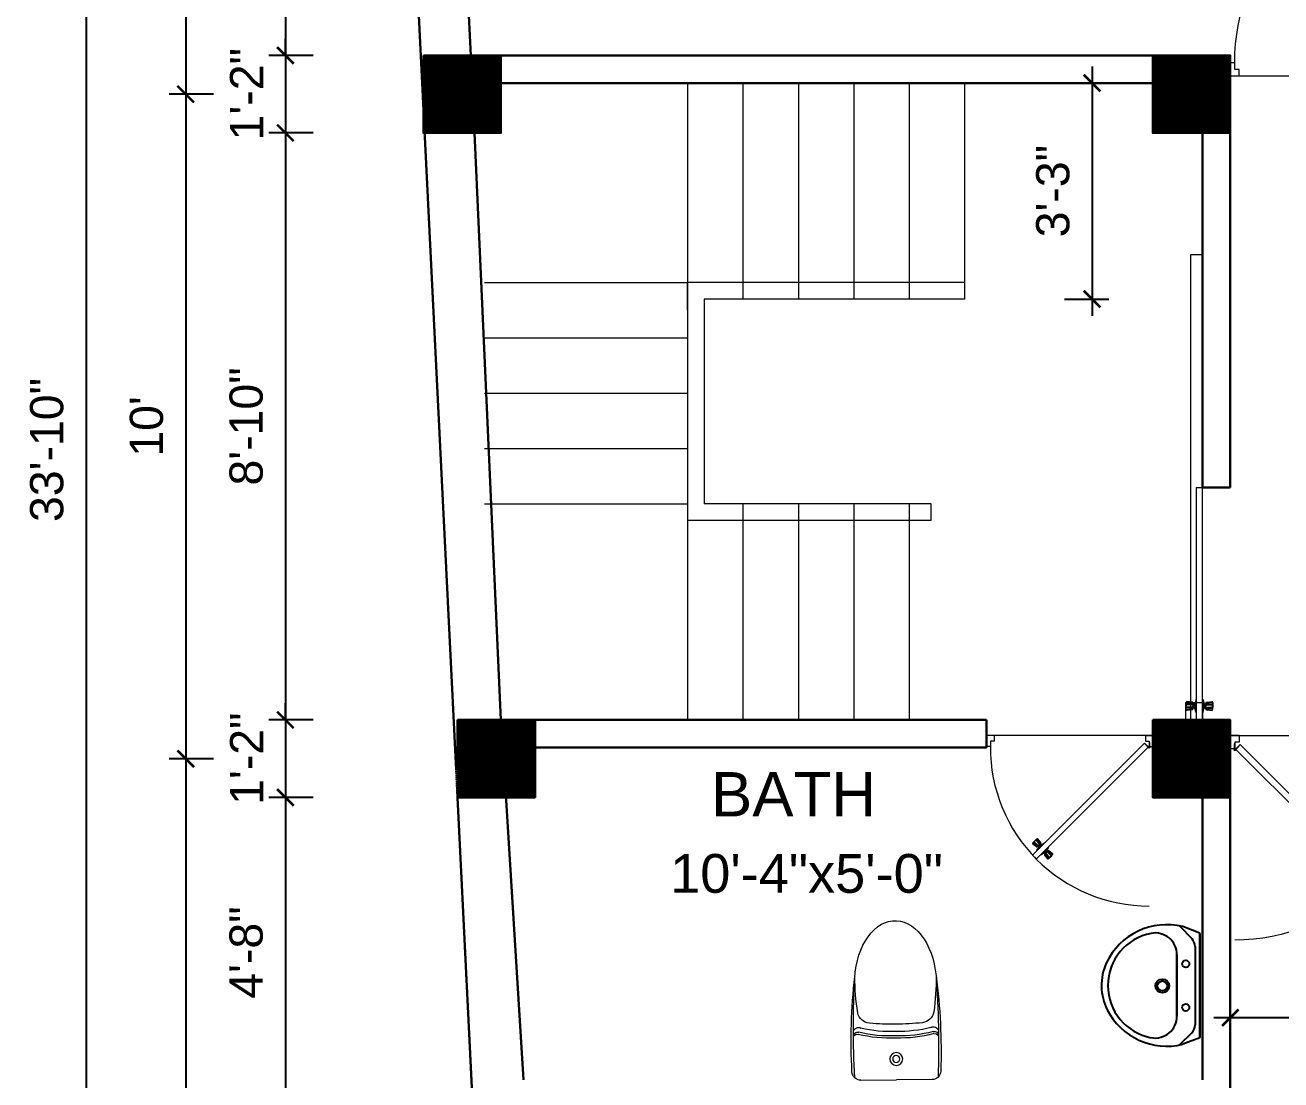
# Model space of a CAD drawing. Header units: inches. Extents: x -6683 to 26091, y -5972 to 4741.
# Drawn here: x 16977 to 17203.7, y -2451 to -2260.5 of the extents above; entities that cross this region are included whole.
import ezdxf

# ---------------------------------------------------------------- set-up
doc = ezdxf.new("R2010")
doc.units = ezdxf.units.IN
doc.header["$MEASUREMENT"] = 0
doc.linetypes.add('HIDDEN', pattern=[0.375, 0.25, -0.125])
for name, color, linetype, lineweight in [('A-FURN', 9, 'Continuous', 5), ('Dimension-0.13', 114, 'Continuous', 13), ('Door', 205, 'Continuous', 13), ('hatch-.09', 8, 'Continuous', 9), ('Label', 7, 'Continuous', 13), ('PUERTAS', 7, 'Continuous', 9), ('stair', 201, 'Continuous', 13), ('Text', 7, 'Continuous', 13), ('WALL', 12, 'Continuous', 30)]:
    doc.layers.add(name, color=color, linetype=linetype, lineweight=lineweight)
doc.layers.add('furniture', color=253, linetype='Continuous')
doc.styles.add('arial 1000', font='arial.ttf')
doc.styles.add('dim', font='arial.ttf', dxfattribs={"height": 7})
doc.styles.get("Standard").update_dxf_attribs({"font": 'arial.ttf'})
doc.dimstyles.new("1-8'", dxfattribs={"dimtxt": 6, "dimasz": 3, "dimexe": 3, "dimexo": 6, "dimgap": 4, "dimtad": 1, "dimdec": 0, "dimzin": 0, "dimdsep": 46, "dimlunit": 4, "dimtxsty": 'arial 1000', "dimblk": 'ARCHTICK', "dimcen": 8, "dimdle": 3, "dimclrt": 7, "dimazin": 0, "dimtfac": 1, "dimtdec": 0, "dimtix": 1, "dimtmove": 2, "dimatfit": 3, "dimfxl": 5, "dimfxlon": 1, "dimarcsym": 0})

# ---------------------------------------------------------------- blocks, each defined once
blk = doc.blocks.new('2ft6in')
at = {"layer": 'PUERTAS', "color": 2}
for p, q in [((0.84, 2.1), (21.02, 22.28)), ((21.71, 21.6), (1.47, 1.37)), ((18.33, 21.76), (18.31, 21.77)), ((21.71, 21.6), (21.02, 22.28)), ((21.18, 18.9), (21.2, 18.89)), ((0, 2), (0, 0)), ((0.6, 2), (0, 2)), ((1.33, 0), (0, 0)), ((0.6, 1.26), (0.6, 2.04)), ((0.67, 1.26), (0.6, 1.26)), ((0.67, 1.26), (0.67, 2.01)), ((0.67, 1), (0.67, 1.26)), ((1.33, 1), (0.67, 1)), ((1.31, 1.53), (0.79, 2.06)), ((1.36, 1.58), (0.81, 2.12)), ((1.36, 1.58), (1.31, 1.53)), ((1.47, 1.37), (1.31, 1.53)), ((1.33, 0), (1.33, 1)), ((28.67, 0), (28.67, 1)), ((28.67, 1), (29.33, 1)), ((28.67, 0), (30, 0)), ((29.33, 1), (29.33, 2)), ((29.33, 2), (30, 2)), ((30, 0), (30, 2))]:
    blk.add_line(p, q, dxfattribs=at)
at = {"layer": 'PUERTAS', "color": 8}
for p, q in [((18.81, 20.78), (18.04, 21.4)), ((18.86, 20.83), (18.08, 21.46)), ((18.95, 20.92), (18.2, 21.58)), ((18.44, 21.9), (18.31, 21.77)), ((19.07, 21.03), (18.34, 21.72)), ((18.44, 21.9), (18.56, 22.02)), ((18.58, 22.01), (18.56, 22.02)), ((19.3, 21.26), (18.61, 22)), ((19.42, 21.38), (18.75, 22.14)), ((19.51, 21.48), (18.88, 22.26)), ((18.91, 20.27), (19.19, 20.69)), ((19.55, 21.53), (18.93, 22.3)), ((19.13, 20.8), (19.03, 20.9)), ((19.15, 20.82), (19.05, 20.92)), ((19.09, 20.44), (19.25, 20.76)), ((19.19, 20.87), (19.1, 20.96)), ((19.25, 20.93), (19.16, 21.02)), ((19.28, 20.63), (19.32, 20.83)), ((19.4, 21.08), (19.31, 21.17)), ((19.47, 21.15), (19.38, 21.24)), ((19.43, 20.78), (19.4, 20.9)), ((19.51, 21.19), (19.42, 21.28)), ((19.55, 20.91), (19.43, 20.94)), ((19.53, 21.21), (19.44, 21.3)), ((19.7, 21.06), (19.51, 21.01)), ((19.89, 21.24), (19.58, 21.08)), ((20.07, 21.42), (19.64, 21.15)), ((20.67, 20.47), (20.51, 20.15)), ((20.85, 20.64), (20.57, 20.22)), ((19.69, 19.49), (20.12, 19.76)), ((19.87, 19.67), (20.18, 19.83)), ((20.06, 19.85), (20.25, 19.9)), ((20.21, 20), (20.33, 19.97)), ((20.21, 19.38), (20.83, 18.61)), ((20.23, 19.7), (20.32, 19.61)), ((20.25, 19.72), (20.34, 19.63)), ((20.25, 19.43), (20.88, 18.65)), ((20.29, 19.76), (20.38, 19.67)), ((20.33, 20.13), (20.36, 20.01)), ((20.34, 19.53), (21, 18.77)), ((20.36, 19.83), (20.45, 19.74)), ((20.48, 20.28), (20.44, 20.08)), ((20.46, 19.64), (21.14, 18.91)), ((20.5, 19.98), (20.6, 19.89)), ((20.57, 20.04), (20.66, 19.95)), ((20.61, 20.09), (20.7, 19.99)), ((20.63, 20.11), (20.72, 20.01)), ((20.69, 19.87), (21.42, 19.19)), ((20.81, 19.99), (21.56, 19.33)), ((20.9, 20.08), (21.68, 19.45)), ((20.95, 20.13), (21.72, 19.51)), ((21.32, 19.01), (21.2, 18.89)), ((21.32, 19.01), (21.44, 19.14)), ((21.43, 19.15), (21.44, 19.14)), ((0, 0), (30, 0))]:
    blk.add_line(p, q, dxfattribs=at)
at = {"layer": 'PUERTAS', "color": 1}
for p, q in [((18.06, 21.44), (18.48, 21.86)), ((18.74, 20.79), (18.06, 21.34)), ((18.08, 21.51), (18.45, 21.88)), ((18.11, 21.49), (18.08, 21.51)), ((18.82, 22.25), (18.45, 21.88)), ((18.9, 22.28), (18.48, 21.86)), ((18.84, 22.23), (18.82, 22.25)), ((18.83, 20.8), (19.18, 21.15)), ((18.84, 20.21), (19.1, 20.6)), ((18.92, 20.89), (18.93, 20.88)), ((19.54, 21.59), (18.99, 22.27)), ((19.02, 20.88), (19.24, 21.1)), ((19.12, 20.8), (19.03, 20.89)), ((19.1, 20.7), (19.11, 20.69)), ((19.1, 20.6), (19.1, 20.6)), ((19.11, 20.79), (19.33, 21.01)), ((19.54, 21.5), (19.18, 21.15)), ((19.45, 21.31), (19.24, 21.1)), ((19.55, 21.22), (19.33, 21.01)), ((19.45, 21.41), (19.45, 21.41)), ((19.54, 21.22), (19.45, 21.31)), ((19.64, 21.23), (19.64, 21.23)), ((19.74, 21.24), (19.73, 21.23)), ((20.12, 21.49), (19.74, 21.24)), ((20.22, 21.48), (20.22, 21.49)), ((20.91, 20.7), (20.66, 20.31)), ((20.91, 20.8), (20.91, 20.79)), ((18.85, 20.11), (18.84, 20.12)), ((19.53, 19.43), (19.54, 19.42)), ((19.64, 19.42), (20.02, 19.67)), ((20.02, 19.67), (20.03, 19.68)), ((20.12, 19.68), (20.12, 19.68)), ((20.21, 19.69), (20.43, 19.9)), ((20.22, 19.41), (20.57, 19.76)), ((20.22, 19.69), (20.31, 19.6)), ((20.22, 19.32), (20.76, 18.64)), ((20.31, 19.6), (20.52, 19.81)), ((20.31, 19.5), (20.31, 19.5)), ((20.65, 20.12), (20.43, 19.9)), ((20.74, 20.03), (20.52, 19.81)), ((20.93, 20.11), (20.57, 19.76)), ((20.64, 20.11), (20.73, 20.02)), ((20.66, 20.31), (20.65, 20.31)), ((20.65, 20.21), (20.65, 20.22)), ((20.84, 20.02), (20.83, 20.03)), ((20.86, 18.63), (21.28, 19.05)), ((20.91, 18.68), (20.94, 18.66)), ((20.94, 18.66), (21.31, 19.03)), ((21.02, 20.12), (21.7, 19.57)), ((21.7, 19.47), (21.28, 19.05)), ((21.67, 19.4), (21.31, 19.03)), ((21.65, 19.42), (21.67, 19.4))]:
    blk.add_line(p, q, dxfattribs=at)
at = {"layer": 'PUERTAS', "color": 2}
for radius in [0.129, 0.0627]:
    blk.add_circle((0.68, 2.14), radius, dxfattribs=at)
at = {"layer": 'PUERTAS', "color": 8}
blk.add_arc((0.68, 2.14), 28.65, 359.7285, 90.0333, dxfattribs=at)
at = {"layer": 'PUERTAS', "color": 1}
for centre, start, end in [((18.78, 20.84), 231.0764, 315), ((18.94, 22.23), 38.9236, 135), ((18.97, 20.93), 225, 315), ((19.16, 20.74), 135, 219.7428), ((19.06, 20.65), 315, 39.7428), ((19.4, 21.36), 315, 45), ((19.49, 21.55), 315, 38.9236), ((19.6, 21.18), 50.2572, 135), ((19.68, 21.28), 230.2572, 315), ((20.17, 21.44), 45, 135), ((20.87, 20.75), 315, 45), ((18.89, 20.16), 135, 225), ((19.59, 19.47), 225, 315), ((20.07, 19.63), 50.2572, 135), ((20.16, 19.73), 230.2572, 315), ((20.27, 19.36), 135, 218.9236), ((20.35, 19.55), 135, 225), ((20.7, 20.26), 135, 219.7428), ((20.6, 20.17), 315, 39.7428), ((20.78, 19.98), 45, 135), ((20.82, 18.68), 218.9236, 315), ((20.98, 20.07), 51.0764, 135), ((21.65, 19.52), 315, 51.0764)]:
    blk.add_arc(centre, 0.0667, start, end, dxfattribs=at)
blk = doc.blocks.new('*U40')
at = {"color": 3, "xscale": -1}
blk.add_blockref('2ft6in', (42, 0), dxfattribs=at)
blk = doc.blocks.new('3ft')
at = {"layer": 'PUERTAS', "color": 2}
for p, q in [((1.01, 2.52), (25.23, 26.74)), ((26.05, 25.92), (1.77, 1.64)), ((21.99, 26.11), (21.98, 26.13)), ((26.05, 25.92), (25.23, 26.74)), ((25.42, 22.68), (25.43, 22.67)), ((0, 2.4), (0, 0)), ((0.72, 2.4), (0, 2.4)), ((0.72, 1.52), (0.72, 2.44)), ((0.8, 1.52), (0.8, 2.41)), ((1.57, 1.84), (0.94, 2.47)), ((1.63, 1.89), (0.97, 2.55)), ((35.2, 1.2), (35.2, 2.4)), ((35.2, 2.4), (36, 2.4)), ((36, 0), (36, 2.4)), ((1.6, 0), (0, 0)), ((0.8, 1.52), (0.72, 1.52)), ((0.8, 1.2), (0.8, 1.52)), ((1.6, 1.2), (0.8, 1.2)), ((1.63, 1.89), (1.57, 1.84)), ((1.77, 1.64), (1.57, 1.84)), ((1.6, 0), (1.6, 1.2)), ((34.4, 0), (34.4, 1.2)), ((34.4, 1.2), (35.2, 1.2)), ((34.4, 0), (36, 0))]:
    blk.add_line(p, q, dxfattribs=at)
at = {"layer": 'PUERTAS', "color": 8}
for p, q in [((22.57, 24.94), (21.65, 25.68)), ((22.63, 24.99), (21.69, 25.75)), ((22.74, 25.1), (21.84, 25.9)), ((22.13, 26.28), (21.98, 26.13)), ((22.88, 25.24), (22.01, 26.06)), ((22.13, 26.28), (22.27, 26.42)), ((22.29, 26.41), (22.27, 26.42)), ((23.16, 25.52), (22.34, 26.39)), ((23.3, 25.66), (22.5, 26.56)), ((23.41, 25.77), (22.65, 26.71)), ((23.46, 25.83), (22.72, 26.75)), ((22.95, 24.96), (22.84, 25.07)), ((22.98, 24.99), (22.86, 25.1)), ((23.03, 25.04), (22.91, 25.15)), ((23.11, 25.12), (22.99, 25.23)), ((23.13, 24.76), (23.18, 24.99)), ((23.28, 25.3), (23.17, 25.41)), ((23.36, 25.37), (23.25, 25.49)), ((23.31, 24.94), (23.28, 25.08)), ((23.41, 25.43), (23.3, 25.54)), ((23.46, 25.09), (23.32, 25.13)), ((23.44, 25.45), (23.33, 25.56)), ((23.64, 25.27), (23.41, 25.22)), ((23.87, 25.49), (23.49, 25.3)), ((24.08, 25.71), (23.57, 25.38)), ((22.69, 24.32), (23.02, 24.83)), ((22.91, 24.53), (23.1, 24.91)), ((23.63, 23.38), (24.14, 23.72)), ((23.84, 23.6), (24.22, 23.79)), ((24.07, 23.82), (24.3, 23.88)), ((24.25, 24), (24.39, 23.97)), ((24.25, 23.26), (24.99, 22.34)), ((24.27, 23.64), (24.38, 23.53)), ((24.3, 23.67), (24.41, 23.56)), ((24.3, 23.32), (25.06, 22.38)), ((24.35, 23.72), (24.46, 23.61)), ((24.4, 24.15), (24.43, 24.01)), ((24.41, 23.43), (25.2, 22.53)), ((24.43, 23.8), (24.54, 23.69)), ((24.58, 24.33), (24.52, 24.1)), ((24.55, 23.57), (25.37, 22.7)), ((24.6, 23.97), (24.72, 23.86)), ((24.8, 24.56), (24.61, 24.18)), ((25.02, 24.77), (24.68, 24.26)), ((24.68, 24.05), (24.79, 23.94)), ((24.73, 24.1), (24.85, 23.99)), ((24.76, 24.13), (24.87, 24.02)), ((24.83, 23.85), (25.7, 23.03)), ((24.97, 23.99), (25.87, 23.2)), ((25.08, 24.1), (26.02, 23.34)), ((25.14, 24.15), (26.06, 23.41)), ((25.58, 22.82), (25.43, 22.67)), ((25.58, 22.82), (25.73, 22.97)), ((25.72, 22.98), (25.73, 22.97)), ((0, 0), (36, 0))]:
    blk.add_line(p, q, dxfattribs=at)
at = {"layer": 'PUERTAS', "color": 1}
for p, q in [((21.67, 25.73), (22.17, 26.23)), ((22.49, 24.95), (21.67, 25.61)), ((21.7, 25.82), (22.14, 26.26)), ((21.73, 25.79), (21.7, 25.82)), ((22.58, 26.7), (22.14, 26.26)), ((22.67, 26.73), (22.17, 26.23)), ((22.61, 26.67), (22.58, 26.7)), ((22.6, 24.96), (23.02, 25.38)), ((22.7, 25.07), (22.71, 25.06)), ((23.45, 25.91), (22.79, 26.73)), ((22.82, 25.06), (23.08, 25.32)), ((22.94, 24.95), (22.83, 25.07)), ((22.93, 24.94), (23.19, 25.21)), ((23.44, 25.81), (23.02, 25.38)), ((23.34, 25.58), (23.08, 25.32)), ((23.46, 25.47), (23.19, 25.21)), ((23.33, 25.7), (23.34, 25.69)), ((23.45, 25.46), (23.33, 25.57)), ((23.57, 25.47), (23.57, 25.47)), ((24.15, 25.79), (23.68, 25.48)), ((23.68, 25.48), (23.68, 25.48)), ((24.27, 25.78), (24.26, 25.79)), ((25.09, 24.96), (25.1, 24.95)), ((22.61, 24.25), (22.92, 24.72)), ((22.62, 24.13), (22.61, 24.14)), ((22.92, 24.72), (22.92, 24.72)), ((22.93, 24.84), (22.93, 24.83)), ((23.44, 23.31), (23.45, 23.3)), ((23.56, 23.3), (24.03, 23.61)), ((24.03, 23.61), (24.03, 23.62)), ((24.14, 23.62), (24.14, 23.62)), ((24.25, 23.62), (24.51, 23.89)), ((24.26, 23.29), (24.69, 23.71)), ((24.26, 23.63), (24.37, 23.52)), ((24.26, 23.18), (24.92, 22.37)), ((24.37, 23.52), (24.63, 23.77)), ((24.37, 23.4), (24.37, 23.4)), ((24.78, 24.15), (24.51, 23.89)), ((24.89, 24.03), (24.63, 23.77)), ((25.11, 24.14), (24.69, 23.71)), ((24.77, 24.14), (24.88, 24.03)), ((24.79, 24.38), (24.78, 24.37)), ((24.78, 24.26), (24.78, 24.26)), ((25.1, 24.84), (24.79, 24.38)), ((25, 24.03), (25, 24.03)), ((25.04, 22.36), (25.54, 22.86)), ((25.13, 22.39), (25.57, 22.83)), ((25.22, 24.14), (26.03, 23.48)), ((26.04, 23.37), (25.54, 22.86)), ((26.01, 23.27), (25.57, 22.83)), ((25.98, 23.3), (26.01, 23.27)), ((25.1, 22.42), (25.13, 22.39))]:
    blk.add_line(p, q, dxfattribs=at)
at = {"layer": 'PUERTAS', "color": 2}
for radius in [0.155, 0.0752]:
    blk.add_circle((0.82, 2.56), radius, dxfattribs=at)
at = {"layer": 'PUERTAS', "color": 8}
blk.add_arc((0.82, 2.56), 34.38, 359.7285, 90.0333, dxfattribs=at)
at = {"layer": 'PUERTAS', "color": 1}
for centre, start, end in [((22.54, 25.01), 231.0764, 315), ((22.73, 26.68), 38.9236, 135), ((22.77, 25.12), 225, 315), ((23.28, 25.63), 315, 45), ((23.39, 25.86), 315, 38.9236), ((23.51, 25.41), 50.2572, 135), ((23.62, 25.53), 230.2572, 315), ((24.2, 25.73), 45, 135), ((25.04, 24.89), 315, 45), ((22.67, 24.2), 135, 225), ((22.99, 24.89), 135, 219.7428), ((22.87, 24.78), 315, 39.7428), ((23.51, 23.36), 225, 315), ((24.09, 23.56), 50.2572, 135), ((24.2, 23.68), 230.2572, 315), ((24.32, 23.23), 135, 218.9236), ((24.42, 23.46), 135, 225), ((24.84, 24.31), 135, 219.7428), ((24.72, 24.21), 315, 39.7428), ((24.94, 23.98), 45, 135), ((25.17, 24.08), 51.0764, 135), ((25.98, 23.42), 315, 51.0764), ((24.98, 22.42), 218.9236, 315)]:
    blk.add_arc(centre, 0.08, start, end, dxfattribs=at)
blk = doc.blocks.new('*U43')
at = {"color": 3}
blk.add_blockref('3ft', (0, 0), dxfattribs=at)
blk = doc.blocks.new('A$C2BC6131C')
at = {"layer": 'A-FURN', "color": 8}
for p in [(0, 163.5), (0, -163.5)]:
    blk.add_line(p, (0, 0), dxfattribs=at)
for radius in [29.6, 16.1]:
    blk.add_circle((95.9, 0), radius, dxfattribs=at)
for centre, radius, start, end in [((40, 163.5), 40, 92.59988, 180), ((197, -4116.4), 4311.6, 86.30057, 92.47118), ((155.1, -2371.3), 2577.4, 82.86641, 92.59988), ((793.4, 23.7), 602, 165.61847, 182.25332), ((201.9, 176.4), 18.8, 342.35932, 95.93155), ((192.7, 178.4), 18.2, 343.38126, 66.47238), ((217.8, 172), 24.1, 332.20328, 71.94045), ((320.7, 115.7), 60, 100.47011, 174.60795), ((468.5, -913.5), 1099.7, 89.65189, 98.29697), ((793.4, 23.7), 592, 165.61847, 182.25332), ((773.9, 23.7), 552, 165.61847, 182.45753), ((1633.1, -8.2), 1378.2, 174.60795, 179.65911), ((1633.1, 8.2), 1378.2, 180.34089, 185.39205), ((793.4, -23.7), 602, 177.74668, 194.38153), ((793.4, -23.7), 592, 177.74668, 194.38153), ((773.9, -23.7), 552, 177.54247, 194.38153), ((40, -163.5), 40, 180, 267.40012), ((201.9, -176.4), 18.8, 264.06845, 17.64068), ((217.8, -172), 24.1, 288.05955, 27.79672), ((320.7, -115.7), 60, 185.39205, 259.52989), ((197, 4116.4), 4311.6, 267.52882, 273.69943), ((155.1, 2371.3), 2577.4, 267.40012, 277.13359), ((192.7, -178.4), 18.2, 293.52762, 16.61874), ((468.5, 913.5), 1099.7, 261.70303, 270.34811)]:
    blk.add_arc(centre, radius, start, end, dxfattribs=at)
blk.add_ellipse((440.7, 0), major_axis=(-289.3, 0), ratio=0.648116, start_param=1.570796, end_param=4.592942, dxfattribs=at)
blk = doc.blocks.new('A$C2C8E2855')
at = {"color": 3}
for p, q in [((76.7, -153.7), (18.7, -208.2)), ((49.5, -117.7), (20, -196.2)), ((530.2, -117.7), (49.5, -117.7)), ((52.4, -117.7), (529.2, -117.7)), ((110.9, -140.2), (470.9, -140.2)), ((506.5, -155.1), (563.4, -212.8)), ((530.2, -117.7), (559.7, -196.2)), ((149.1, -222.9), (431, -222.9)), ((431, -222.9), (149.1, -222.9))]:
    blk.add_line(p, q, dxfattribs=at)
for centre, radius in [((190.8, -182.7), 16.3), ((390.8, -182.7), 16.3), ((292.2, -290.1), 31.6), ((292.2, -290.1), 23)]:
    blk.add_circle(centre, radius, dxfattribs=at)
for centre, radius, start, end in [((110.9, -190.2), 50, 90, 133.18096), ((470.9, -190.2), 50, 44.56072, 90), ((318.3, -269.6), 307.1, 166.17513, 244.72963), ((149.1, -322.9), 100, 90, 190.56023), ((261.4, -269.6), 307.1, 297.06391, 13.82487), ((431, -322.9), 100, 349.43977, 90), ((290.1, -296.6), 243.4, 190.56023, 349.43977), ((289.7, -319.1), 250.2, 245.80711, 296.46282), ((318.3, -269.6), 307.1, 266.58899, 266.59358)]:
    blk.add_arc(centre, radius, start, end, dxfattribs=at)
at = {"color": 3, "width": 0.8, "flags": 9}
for tag in ['XSIZE', 'YSIZE']:
    blk.add_attdef(tag, (289.9, -117.7), '', height=0.5, dxfattribs=at)
blk = doc.blocks.new('*U224')
at = {"color": 3, "xscale": -1}
blk.add_blockref('3ft', (42, 0), dxfattribs=at)
blk = doc.blocks.new('_ArchTick')
at = {"color": 0, "const_width": 0.15}
blk.add_lwpolyline([(-0.5, -0.5), (0.5, 0.5)], dxfattribs=at)
blk = doc.blocks.new('*D149')
at = {"layer": 'Defpoints', "color": 0, "transparency": 16777216}
for p in [(17042.67, -2141.5), (17005.98, -2273), (17048.9, -2273)]:
    blk.add_point(p, dxfattribs=at)
at = {"layer": 'Dimension-0.13', "color": 0, "lineweight": -2, "transparency": 16777216}
for p, q in [((17005.98, -2138.5), (17005.98, -2276)), ((17010.98, -2141.5), (17002.98, -2141.5)), ((17010.98, -2273), (17002.98, -2273))]:
    blk.add_line(p, q, dxfattribs=at)
at = {"layer": 'Dimension-0.13', "color": 0, "lineweight": -2, "transparency": 16777216, "xscale": 3, "yscale": 3, "zscale": 3}
for p, rotation in [((17005.98, -2141.5), 90), ((17005.98, -2273), 270)]:
    blk.add_blockref('_ArchTick', p, dxfattribs=dict(at, rotation=rotation))
at = {"layer": 'Dimension-0.13', "color": 7, "transparency": 16777216, "insert": (16998.97, -2207.25), "char_height": 6, "attachment_point": 5, "rotation": 90, "style": 'arial 1000'}
blk.add_mtext("11'", dxfattribs=at)
blk = doc.blocks.new('*D150')
at = {"layer": 'Defpoints', "color": 0, "transparency": 16777216}
for p in [(17042.67, -2134.5), (16987.98, -2540), (17061.96, -2540)]:
    blk.add_point(p, dxfattribs=at)
at = {"layer": 'Dimension-0.13', "color": 0, "lineweight": -2, "transparency": 16777216}
for p, q in [((16987.98, -2131.5), (16987.98, -2543)), ((16992.98, -2134.5), (16984.98, -2134.5)), ((16992.98, -2540), (16984.98, -2540))]:
    blk.add_line(p, q, dxfattribs=at)
at = {"layer": 'Dimension-0.13', "color": 0, "lineweight": -2, "transparency": 16777216, "xscale": 3, "yscale": 3, "zscale": 3}
for p, rotation in [((16987.98, -2134.5), 90), ((16987.98, -2540), 270)]:
    blk.add_blockref('_ArchTick', p, dxfattribs=dict(at, rotation=rotation))
at = {"layer": 'Dimension-0.13', "color": 7, "transparency": 16777216, "insert": (16980.91, -2337.25), "char_height": 6, "attachment_point": 5, "rotation": 90, "style": 'arial 1000'}
blk.add_mtext('33\'-10"', dxfattribs=at)
blk = doc.blocks.new('*D166')
at = {"layer": 'Defpoints', "color": 0, "transparency": 16777216}
for p in [(17042.67, -2148.5), (17023.98, -2266), (17048.9, -2266)]:
    blk.add_point(p, dxfattribs=at)
at = {"layer": 'Dimension-0.13', "color": 0, "lineweight": -2, "transparency": 16777216}
for p, q in [((17023.98, -2145.5), (17023.98, -2269)), ((17028.98, -2148.5), (17020.98, -2148.5)), ((17028.98, -2266), (17020.98, -2266))]:
    blk.add_line(p, q, dxfattribs=at)
at = {"layer": 'Dimension-0.13', "color": 0, "lineweight": -2, "transparency": 16777216, "xscale": 3, "yscale": 3, "zscale": 3}
for p, rotation in [((17023.98, -2148.5), 90), ((17023.98, -2266), 270)]:
    blk.add_blockref('_ArchTick', p, dxfattribs=dict(at, rotation=rotation))
at = {"layer": 'Dimension-0.13', "color": 7, "transparency": 16777216, "insert": (17016.92, -2207.25), "char_height": 6, "attachment_point": 5, "rotation": 90, "style": 'arial 1000'}
blk.add_mtext('9\'-10"', dxfattribs=at)
blk = doc.blocks.new('*D167')
at = {"layer": 'Defpoints', "color": 0, "transparency": 16777216}
for p in [(17048.9, -2266), (17023.98, -2280), (17049.15, -2280)]:
    blk.add_point(p, dxfattribs=at)
at = {"layer": 'Dimension-0.13', "color": 0, "lineweight": -2, "transparency": 16777216}
for p, q in [((17023.98, -2266), (17023.98, -2263)), ((17028.98, -2266), (17020.98, -2266)), ((17023.98, -2266), (17023.98, -2280)), ((17028.98, -2280), (17020.98, -2280)), ((17023.98, -2280), (17023.98, -2283))]:
    blk.add_line(p, q, dxfattribs=at)
at = {"layer": 'Dimension-0.13', "color": 0, "lineweight": -2, "transparency": 16777216, "xscale": 3, "yscale": 3, "zscale": 3}
for p, rotation in [((17023.98, -2266), 270), ((17023.98, -2280), 90)]:
    blk.add_blockref('_ArchTick', p, dxfattribs=dict(at, rotation=rotation))
at = {"layer": 'Dimension-0.13', "color": 7, "transparency": 16777216, "insert": (17016.97, -2273), "char_height": 6, "attachment_point": 5, "rotation": 90, "style": 'arial 1000'}
blk.add_mtext('1\'-2"', dxfattribs=at)
blk = doc.blocks.new('*D168')
at = {"layer": 'Defpoints', "color": 0, "transparency": 16777216}
for p in [(17049.15, -2280), (17023.98, -2386), (17055.06, -2386)]:
    blk.add_point(p, dxfattribs=at)
at = {"layer": 'Dimension-0.13', "color": 0, "lineweight": -2, "transparency": 16777216}
for p, q in [((17023.98, -2277), (17023.98, -2389)), ((17028.98, -2280), (17020.98, -2280)), ((17028.98, -2386), (17020.98, -2386))]:
    blk.add_line(p, q, dxfattribs=at)
at = {"layer": 'Dimension-0.13', "color": 0, "lineweight": -2, "transparency": 16777216, "xscale": 3, "yscale": 3, "zscale": 3}
for p, rotation in [((17023.98, -2280), 90), ((17023.98, -2386), 270)]:
    blk.add_blockref('_ArchTick', p, dxfattribs=dict(at, rotation=rotation))
at = {"layer": 'Dimension-0.13', "color": 7, "transparency": 16777216, "insert": (17016.92, -2333), "char_height": 6, "attachment_point": 5, "rotation": 90, "style": 'arial 1000'}
blk.add_mtext('8\'-10"', dxfattribs=at)
blk = doc.blocks.new('*D169')
at = {"layer": 'Defpoints', "color": 0, "transparency": 16777216}
for p in [(17055.06, -2386), (17023.98, -2400), (17055.06, -2400)]:
    blk.add_point(p, dxfattribs=at)
at = {"layer": 'Dimension-0.13', "color": 0, "lineweight": -2, "transparency": 16777216}
for p, q in [((17023.98, -2386), (17023.98, -2383)), ((17028.98, -2386), (17020.98, -2386)), ((17023.98, -2386), (17023.98, -2400)), ((17028.98, -2400), (17020.98, -2400)), ((17023.98, -2400), (17023.98, -2403))]:
    blk.add_line(p, q, dxfattribs=at)
at = {"layer": 'Dimension-0.13', "color": 0, "lineweight": -2, "transparency": 16777216, "xscale": 3, "yscale": 3, "zscale": 3}
for p, rotation in [((17023.98, -2386), 270), ((17023.98, -2400), 90)]:
    blk.add_blockref('_ArchTick', p, dxfattribs=dict(at, rotation=rotation))
at = {"layer": 'Dimension-0.13', "color": 7, "transparency": 16777216, "insert": (17016.97, -2393), "char_height": 6, "attachment_point": 5, "rotation": 90, "style": 'arial 1000'}
blk.add_mtext('1\'-2"', dxfattribs=at)
blk = doc.blocks.new('*D170')
at = {"layer": 'Defpoints', "color": 0, "transparency": 16777216}
for p in [(17055.06, -2400), (17023.98, -2456.03), (17057.82, -2456.03)]:
    blk.add_point(p, dxfattribs=at)
at = {"layer": 'Dimension-0.13', "color": 0, "lineweight": -2, "transparency": 16777216}
for p, q in [((17023.98, -2397), (17023.98, -2459.03)), ((17028.98, -2400), (17020.98, -2400)), ((17028.98, -2456.03), (17020.98, -2456.03))]:
    blk.add_line(p, q, dxfattribs=at)
at = {"layer": 'Dimension-0.13', "color": 0, "lineweight": -2, "transparency": 16777216, "xscale": 3, "yscale": 3, "zscale": 3}
for p, rotation in [((17023.98, -2400), 90), ((17023.98, -2456.03), 270)]:
    blk.add_blockref('_ArchTick', p, dxfattribs=dict(at, rotation=rotation))
at = {"layer": 'Dimension-0.13', "color": 7, "transparency": 16777216, "insert": (17016.92, -2428.01), "char_height": 6, "attachment_point": 5, "rotation": 90, "style": 'arial 1000'}
blk.add_mtext('4\'-8"', dxfattribs=at)
blk = doc.blocks.new('*D159')
at = {"layer": 'Defpoints', "color": 0, "transparency": 16777216}
for p in [(17048.9, -2273), (17005.98, -2393), (17055.06, -2393)]:
    blk.add_point(p, dxfattribs=at)
at = {"layer": 'Dimension-0.13', "color": 0, "lineweight": -2, "transparency": 16777216}
for p, q in [((17005.98, -2270), (17005.98, -2396)), ((17010.98, -2273), (17002.98, -2273)), ((17010.98, -2393), (17002.98, -2393))]:
    blk.add_line(p, q, dxfattribs=at)
at = {"layer": 'Dimension-0.13', "color": 0, "lineweight": -2, "transparency": 16777216, "xscale": 3, "yscale": 3, "zscale": 3}
for p, rotation in [((17005.98, -2273), 90), ((17005.98, -2393), 270)]:
    blk.add_blockref('_ArchTick', p, dxfattribs=dict(at, rotation=rotation))
at = {"layer": 'Dimension-0.13', "color": 7, "transparency": 16777216, "insert": (16998.92, -2333), "char_height": 6, "attachment_point": 5, "rotation": 90, "style": 'arial 1000'}
blk.add_mtext("10'", dxfattribs=at)
blk = doc.blocks.new('*D160')
at = {"layer": 'Defpoints', "color": 0, "transparency": 16777216}
for p in [(17055.06, -2393), (17005.98, -2533), (17061.96, -2533)]:
    blk.add_point(p, dxfattribs=at)
at = {"layer": 'Dimension-0.13', "color": 0, "lineweight": -2, "transparency": 16777216}
for p, q in [((17005.98, -2390), (17005.98, -2536)), ((17010.98, -2393), (17002.98, -2393)), ((17010.98, -2533), (17002.98, -2533))]:
    blk.add_line(p, q, dxfattribs=at)
at = {"layer": 'Dimension-0.13', "color": 0, "lineweight": -2, "transparency": 16777216, "xscale": 3, "yscale": 3, "zscale": 3}
for p, rotation in [((17005.98, -2393), 90), ((17005.98, -2533), 270)]:
    blk.add_blockref('_ArchTick', p, dxfattribs=dict(at, rotation=rotation))
at = {"layer": 'Dimension-0.13', "color": 7, "transparency": 16777216, "insert": (16998.92, -2463), "char_height": 6, "attachment_point": 5, "rotation": 90, "style": 'arial 1000'}
blk.add_mtext('11\'-8"', dxfattribs=at)
blk = doc.blocks.new('*D176')
at = {"layer": 'Defpoints', "color": 0, "transparency": 16777216}
for p in [(17338.3, -2439.76), (17194.61, -2441.08), (17338.3, -2440.88)]:
    blk.add_point(p, dxfattribs=at)
at = {"layer": 'Door', "color": 0, "lineweight": -2, "transparency": 16777216}
for p, q in [((17194.61, -2439.76), (17194.61, -2436.76)), ((17338.3, -2439.76), (17338.3, -2436.76)), ((17191.61, -2439.76), (17341.3, -2439.76))]:
    blk.add_line(p, q, dxfattribs=at)
at = {"layer": 'Door', "color": 0, "lineweight": -2, "transparency": 16777216, "xscale": 3, "yscale": 3, "zscale": 3, "rotation": 180}
blk.add_blockref('_ArchTick', (17194.61, -2439.76), dxfattribs=at)
at = {"layer": 'Door', "color": 0, "lineweight": -2, "transparency": 16777216, "xscale": 3, "yscale": 3, "zscale": 3}
blk.add_blockref('_ArchTick', (17338.3, -2439.76), dxfattribs=at)
at = {"layer": 'Door', "color": 7, "transparency": 16777216, "insert": (17266.46, -2432.75), "char_height": 6, "attachment_point": 5, "style": 'arial 1000'}
blk.add_mtext("12'", dxfattribs=at)
blk = doc.blocks.new('*D177')
at = {"layer": 'Defpoints', "color": 0, "transparency": 16777216}
for p in [(17146.61, -2271), (17146.61, -2310), (17169.66, -2310)]:
    blk.add_point(p, dxfattribs=at)
at = {"layer": 'Door', "color": 0, "lineweight": -2, "transparency": 16777216}
for p, q in [((17169.66, -2268), (17169.66, -2313)), ((17164.66, -2271), (17172.66, -2271)), ((17164.66, -2310), (17172.66, -2310))]:
    blk.add_line(p, q, dxfattribs=at)
at = {"layer": 'Door', "color": 0, "lineweight": -2, "transparency": 16777216, "xscale": 3, "yscale": 3, "zscale": 3}
for p, rotation in [((17169.66, -2271), 90), ((17169.66, -2310), 270)]:
    blk.add_blockref('_ArchTick', p, dxfattribs=dict(at, rotation=rotation))
at = {"layer": 'Door', "color": 7, "transparency": 16777216, "insert": (17162.59, -2290.5), "char_height": 6, "attachment_point": 5, "rotation": 90, "style": 'arial 1000'}
blk.add_mtext('3\'-3"', dxfattribs=at)

msp = doc.modelspace()

# ---------------------------------------------------------------- hatches: boundary and pattern name
at = {"layer": 'hatch-.09'}
h = msp.add_hatch(dxfattribs=at)
h.set_pattern_fill('ANSI31', color=256)
h.set_pattern_definition([(45, (1616.51256, -2556.14343), (-0.0883883476, 0.0883883476), [])])
h.paths.add_polyline_path([(17062.9, -2266), (17048.9, -2266), (17048.9, -2280), (17062.9, -2280)])
h = msp.add_hatch(dxfattribs=at)
h.set_pattern_fill('ANSI31', color=256)
h.set_pattern_definition([(45, (1748.2246, -2556.14343), (-0.0883883476, 0.0883883476), [])])
h.paths.add_polyline_path([(17194.61, -2266), (17180.61, -2266), (17180.61, -2280), (17194.61, -2280)])
h = msp.add_hatch(dxfattribs=at)
h.set_pattern_fill('ANSI31', color=256)
h.set_pattern_definition([(45, (1622.67047, -2676.14343), (-0.0883883476, 0.0883883476), [])])
h.paths.add_polyline_path([(17069.06, -2386), (17055.06, -2386), (17055.06, -2400), (17069.06, -2400)])
h = msp.add_hatch(dxfattribs=at)
h.set_pattern_fill('ANSI31', color=256)
h.set_pattern_definition([(45, (1748.2246, -2676.14343), (-0.0883883476, 0.0883883476), [])])
h.paths.add_polyline_path([(17194.61, -2386), (17180.61, -2386), (17180.61, -2400), (17194.61, -2400)])

# ---------------------------------------------------------------- linework, layer by layer
at = {"linetype": 'HIDDEN'}
msp.add_lwpolyline([(17041.98, -2134.5), (17264.12, -2131.36), (17431.18, -2540), (17061.96, -2540), (17041.98, -2134.5)], dxfattribs=at)
at = {"layer": 'Door'}
for points in [[(17187.45, -2386), (17189.61, -2386), (17189.61, -2302), (17187.45, -2302)], [(17189.61, -2386), (17186.61, -2386), (17186.61, -2382.86), (17189.61, -2382.86)]]:
    msp.add_lwpolyline(points, close=True, dxfattribs=at)
at = {"layer": 'PUERTAS', "color": 2}
for p, q in [((17188.45, -2344), (17188.45, -2386)), ((17188.45, -2344), (17189.61, -2344)), ((17189.61, -2386), (17189.61, -2344)), ((17186.61, -2383.27), (17186.59, -2383.27)), ((17191.46, -2383.27), (17191.48, -2383.27)), ((17189.61, -2386), (17188.45, -2386))]:
    msp.add_line(p, q, dxfattribs=at)
at = {"layer": 'PUERTAS', "color": 8}
for p, q in [((17186.59, -2383.48), (17186.59, -2383.27)), ((17187.85, -2382.93), (17186.65, -2382.8)), ((17187.85, -2383.09), (17186.65, -2383.01)), ((17187.85, -2383.28), (17186.65, -2383.25)), ((17187.85, -2382.85), (17186.67, -2382.72)), ((17188.1, -2383.14), (17187.94, -2383.14)), ((17188.1, -2383.17), (17187.94, -2383.17)), ((17188.1, -2383.24), (17187.94, -2383.24)), ((17188.37, -2382.5), (17188.24, -2383.1)), ((17188.37, -2382.8), (17188.24, -2383.21)), ((17188.37, -2383.12), (17188.24, -2383.32)), ((17189.7, -2382.5), (17189.82, -2383.1)), ((17189.7, -2382.8), (17189.82, -2383.21)), ((17189.7, -2383.12), (17189.82, -2383.32)), ((17189.97, -2383.14), (17190.13, -2383.14)), ((17189.97, -2383.17), (17190.13, -2383.17)), ((17189.97, -2383.24), (17190.13, -2383.24)), ((17190.21, -2382.93), (17191.41, -2382.8)), ((17190.21, -2383.09), (17191.41, -2383.01)), ((17190.21, -2383.28), (17191.41, -2383.25)), ((17190.22, -2382.85), (17191.4, -2382.72)), ((17191.48, -2383.48), (17191.48, -2383.27)), ((17186.59, -2383.48), (17186.59, -2383.69)), ((17186.61, -2383.69), (17186.59, -2383.69)), ((17187.85, -2383.68), (17186.65, -2383.72)), ((17187.85, -2383.88), (17186.65, -2383.95)), ((17187.85, -2384.03), (17186.65, -2384.16)), ((17187.85, -2384.11), (17186.67, -2384.24)), ((17188.1, -2383.36), (17187.94, -2383.36)), ((17188.1, -2383.61), (17187.94, -2383.61)), ((17188.1, -2383.72), (17187.94, -2383.72)), ((17188.1, -2383.79), (17187.94, -2383.79)), ((17188.1, -2383.83), (17187.94, -2383.83)), ((17188.37, -2383.38), (17188.24, -2383.45)), ((17188.37, -2383.59), (17188.24, -2383.51)), ((17188.37, -2383.84), (17188.24, -2383.64)), ((17188.37, -2384.16), (17188.24, -2383.76)), ((17188.37, -2384.46), (17188.24, -2383.87)), ((17189.7, -2383.38), (17189.82, -2383.45)), ((17189.7, -2383.59), (17189.82, -2383.51)), ((17189.7, -2383.84), (17189.82, -2383.64)), ((17189.7, -2384.16), (17189.82, -2383.76)), ((17189.7, -2384.46), (17189.82, -2383.87)), ((17189.97, -2383.36), (17190.13, -2383.36)), ((17189.97, -2383.61), (17190.13, -2383.61)), ((17189.97, -2383.72), (17190.13, -2383.72)), ((17189.97, -2383.79), (17190.13, -2383.79)), ((17189.97, -2383.83), (17190.13, -2383.83)), ((17190.21, -2383.68), (17191.41, -2383.72)), ((17190.21, -2383.88), (17191.41, -2383.95)), ((17190.21, -2384.03), (17191.41, -2384.16)), ((17190.22, -2384.11), (17191.4, -2384.24)), ((17191.46, -2383.69), (17191.48, -2383.69)), ((17191.48, -2383.48), (17191.48, -2383.69))]:
    msp.add_line(p, q, dxfattribs=at)
at = {"layer": 'PUERTAS', "color": 1}
for p, q in [((17186.65, -2382.86), (17186.61, -2382.86)), ((17186.61, -2382.86), (17186.61, -2383.48)), ((17186.65, -2382.77), (17186.65, -2383.48)), ((17187.78, -2382.8), (17186.74, -2382.69)), ((17187.85, -2382.88), (17187.85, -2383.48)), ((17187.85, -2383.04), (17187.86, -2383.04)), ((17187.94, -2383.12), (17187.94, -2383.48)), ((17188.1, -2383.13), (17187.94, -2383.13)), ((17188.1, -2383.11), (17188.1, -2383.48)), ((17188.17, -2383.03), (17188.18, -2383.03)), ((17188.36, -2382.4), (17188.25, -2382.94)), ((17188.25, -2382.94), (17188.25, -2382.95)), ((17188.45, -2382.32), (17188.44, -2382.32)), ((17189.61, -2382.32), (17189.63, -2382.32)), ((17189.71, -2382.4), (17189.82, -2382.94)), ((17189.82, -2382.94), (17189.82, -2382.95)), ((17189.89, -2383.03), (17189.89, -2383.03)), ((17189.97, -2383.11), (17189.97, -2383.48)), ((17189.97, -2383.13), (17190.13, -2383.13)), ((17190.13, -2383.12), (17190.13, -2383.48)), ((17190.21, -2382.88), (17190.21, -2383.48)), ((17190.21, -2383.04), (17190.21, -2383.04)), ((17190.29, -2382.8), (17191.33, -2382.69)), ((17191.41, -2382.77), (17191.41, -2383.48)), ((17191.41, -2382.86), (17191.46, -2382.86)), ((17191.46, -2382.86), (17191.46, -2383.48)), ((17186.61, -2384.11), (17186.61, -2383.48)), ((17186.65, -2384.11), (17186.61, -2384.11)), ((17186.65, -2384.19), (17186.65, -2383.48)), ((17187.78, -2384.16), (17186.74, -2384.27)), ((17187.85, -2384.08), (17187.85, -2383.48)), ((17187.85, -2383.93), (17187.86, -2383.93)), ((17187.94, -2383.85), (17187.94, -2383.48)), ((17188.1, -2383.84), (17187.94, -2383.84)), ((17188.1, -2383.85), (17188.1, -2383.48)), ((17188.17, -2383.93), (17188.18, -2383.93)), ((17188.25, -2384.02), (17188.25, -2384.01)), ((17188.36, -2384.57), (17188.25, -2384.02)), ((17188.45, -2384.65), (17188.44, -2384.65)), ((17189.61, -2384.65), (17189.63, -2384.65)), ((17189.71, -2384.57), (17189.82, -2384.02)), ((17189.82, -2384.02), (17189.82, -2384.01)), ((17189.89, -2383.93), (17189.89, -2383.93)), ((17189.97, -2383.85), (17189.97, -2383.48)), ((17189.97, -2383.84), (17190.13, -2383.84)), ((17190.13, -2383.85), (17190.13, -2383.48)), ((17190.21, -2384.08), (17190.21, -2383.48)), ((17190.21, -2383.93), (17190.21, -2383.93)), ((17190.29, -2384.16), (17191.33, -2384.27)), ((17191.41, -2384.19), (17191.41, -2383.48)), ((17191.41, -2384.11), (17191.46, -2384.11)), ((17191.46, -2384.11), (17191.46, -2383.48))]:
    msp.add_line(p, q, dxfattribs=at)
for centre, start, end in [((17187.77, -2382.88), 360, 83.9236), ((17187.86, -2383.12), 360, 90), ((17188.18, -2383.11), 95.2572, 180), ((17188.17, -2382.95), 275.2572, 360), ((17188.44, -2382.4), 90, 180), ((17189.63, -2382.4), 360, 90), ((17189.9, -2382.95), 180, 264.7428), ((17189.89, -2383.11), 360, 84.7428), ((17190.21, -2383.12), 90, 180), ((17190.29, -2382.88), 96.0764, 180), ((17191.33, -2382.77), 360, 96.0764), ((17186.73, -2384.19), 180, 276.0764), ((17187.77, -2384.08), 276.0764, 360), ((17187.86, -2383.85), 270, 360), ((17188.18, -2383.85), 180, 264.7428), ((17188.17, -2384.01), 360, 84.7428), ((17188.44, -2384.57), 180, 270), ((17189.63, -2384.57), 270, 360), ((17189.9, -2384.01), 95.2572, 180), ((17189.89, -2383.85), 275.2572, 360), ((17190.21, -2383.85), 180, 270), ((17190.29, -2384.08), 180, 263.9236), ((17191.33, -2384.19), 263.9236, 360)]:
    msp.add_arc(centre, 0.08, start, end, dxfattribs=at)
at = {"layer": 'stair', "linetype": 'ByBlock', "ltscale": 5}
for p, q in [((17096.61, -2271), (17096.61, -2386)), ((17106.61, -2271), (17106.61, -2310)), ((17116.61, -2271), (17116.61, -2310)), ((17126.61, -2271), (17126.61, -2310)), ((17136.61, -2271), (17136.61, -2310)), ((17146.61, -2271), (17146.61, -2310)), ((17059.93, -2307), (17096.61, -2307)), ((17146.61, -2307), (17096.61, -2307)), ((17096.61, -2312), (17096.61, -2307)), ((17099.61, -2310), (17099.61, -2347)), ((17146.61, -2310), (17099.61, -2310)), ((17059.93, -2317), (17096.61, -2317)), ((17059.93, -2327), (17096.61, -2327)), ((17059.93, -2337), (17096.61, -2337)), ((17059.93, -2347), (17096.61, -2347)), ((17096.61, -2345), (17096.61, -2350)), ((17140.61, -2347), (17099.61, -2347)), ((17106.61, -2347), (17106.61, -2386)), ((17116.61, -2347), (17116.61, -2386)), ((17126.61, -2347), (17126.61, -2386)), ((17136.61, -2347), (17136.61, -2386)), ((17140.61, -2350), (17140.61, -2347)), ((17140.61, -2350), (17096.61, -2350))]:
    msp.add_line(p, q, dxfattribs=at)
at = {"layer": 'WALL'}
for p, q in [((17054.81, -2395), (17041.98, -2134.5)), ((17057.47, -2266), (17051.68, -2148.5)), ((17194.61, -2266), (17057.67, -2266)), ((17180.61, -2271), (17062.9, -2271)), ((17062.86, -2386), (17058.14, -2280)), ((17189.61, -2280), (17189.61, -2344)), ((17194.61, -2280), (17194.61, -2344)), ((17194.61, -2344), (17189.61, -2344)), ((17063.04, -2386), (17150.61, -2386)), ((17150.61, -2386), (17150.61, -2391)), ((17189.61, -2386), (17194.61, -2386)), ((17194.61, -2456), (17194.61, -2386)), ((17150.61, -2391), (17068.81, -2391)), ((17055.06, -2400), (17057.82, -2456.04)), ((17063.8, -2399.53), (17066.95, -2451)), ((17189.61, -2451), (17189.61, -2400))]:
    msp.add_line(p, q, dxfattribs=at)
for points in [[(17048.9, -2266), (17062.9, -2266), (17062.9, -2280), (17048.9, -2280)], [(17180.61, -2266), (17194.61, -2266), (17194.61, -2280), (17180.61, -2280)], [(17055.06, -2386), (17069.06, -2386), (17069.06, -2400), (17055.06, -2400)], [(17180.61, -2386), (17194.61, -2386), (17194.61, -2400), (17180.61, -2400)]]:
    msp.add_lwpolyline(points, close=True, dxfattribs=at)

# ---------------------------------------------------------------- block references
at = {"layer": 'furniture'}
for name, p, xscale, yscale, zscale, rotation in [('A$C2BC6131C', (17134.32, -2451), -0.03937007859349251, 0.03937007859349251, 0.03937007859349251, 270.5436105356556), ('A$C2C8E2855', (17193.76, -2422.54), 0.03937007870990783, 0.03937007870990783, 0.03937007870990783, 270)]:
    msp.add_blockref(name, p, dxfattribs=dict(at, xscale=xscale, yscale=yscale, zscale=zscale, rotation=rotation))
at = {"layer": 'WALL'}
msp.add_blockref('*U224', (17188.61, -2269.73), dxfattribs=at)
at = {"layer": 'WALL', "xscale": -1, "rotation": 180}
for name, p in [('*U40', (17138.61, -2388.82)), ('*U43', (17194.61, -2388.82))]:
    msp.add_blockref(name, p, dxfattribs=at)

# ---------------------------------------------------------------- texts
at = {"layer": 'Label', "color": 5, "linetype": 'ByBlock', "insert": (17115.74, -2395.42), "char_height": 8, "width": 88.4068, "attachment_point": 2, "style": 'dim'}
msp.add_mtext('BATH', dxfattribs=at)
at = {"layer": 'Text', "insert": (17118.09, -2410.22), "char_height": 7, "width": 440.957, "attachment_point": 2}
msp.add_mtext('10\'-4"x5\'-0"', dxfattribs=at)

# ---------------------------------------------------------------- dimensions: what is measured, and where the dimension line sits
at = {"layer": 'Dimension-0.13'}
for base, p1, p2, picture, middle in [((16987.9796, -2540.0046), (17042.6693, -2134.4964), (17061.9563, -2540.0046), '*D150', (16980.9141, -2337.2505)), ((17005.9796, -2273.0046), (17042.6693, -2141.4964), (17048.9015, -2273.0046), '*D149', (16998.9673, -2207.2505)), ((17023.9796, -2266.0046), (17042.6693, -2148.4964), (17048.9015, -2266.0046), '*D166', (17016.9162, -2207.2505)), ((17023.98, -2280), (17048.9, -2266), (17049.15, -2280), '*D167', (17016.97, -2273)), ((17005.98, -2393), (17048.9, -2273), (17055.06, -2393), '*D159', (16998.92, -2333)), ((17023.98, -2386), (17049.15, -2280), (17055.06, -2386), '*D168', (17016.92, -2333)), ((17023.98, -2400), (17055.06, -2386), (17055.06, -2400), '*D169', (17016.97, -2393)), ((17005.98, -2533), (17055.06, -2393), (17061.96, -2533), '*D160', (16998.92, -2463)), ((17023.98, -2456.03), (17055.06, -2400), (17057.82, -2456.03), '*D170', (17016.92, -2428.01))]:
    dim = msp.add_linear_dim(base=base, p1=p1, p2=p2, angle=90, dimstyle="1-8'", dxfattribs=at)
    dim.commit()
    dim.dimension.update_dxf_attribs({"geometry": picture, "text_midpoint": middle})
at = {"layer": 'Door'}
dim = msp.add_linear_dim(base=(17169.66, -2310), p1=(17146.61, -2271), p2=(17146.61, -2310), angle=90, dimstyle="1-8'", dxfattribs=at)
dim.commit()
dim.dimension.update_dxf_attribs({"geometry": '*D177', "text_midpoint": (17162.59, -2290.5)})
dim = msp.add_linear_dim(base=(17338.3, -2439.76), p1=(17194.61, -2441.08), p2=(17338.3, -2440.88), dimstyle="1-8'", dxfattribs=at)
dim.commit()
dim.dimension.update_dxf_attribs({"geometry": '*D176', "text_midpoint": (17266.46, -2432.75)})

doc.saveas('drawing.dxf')
